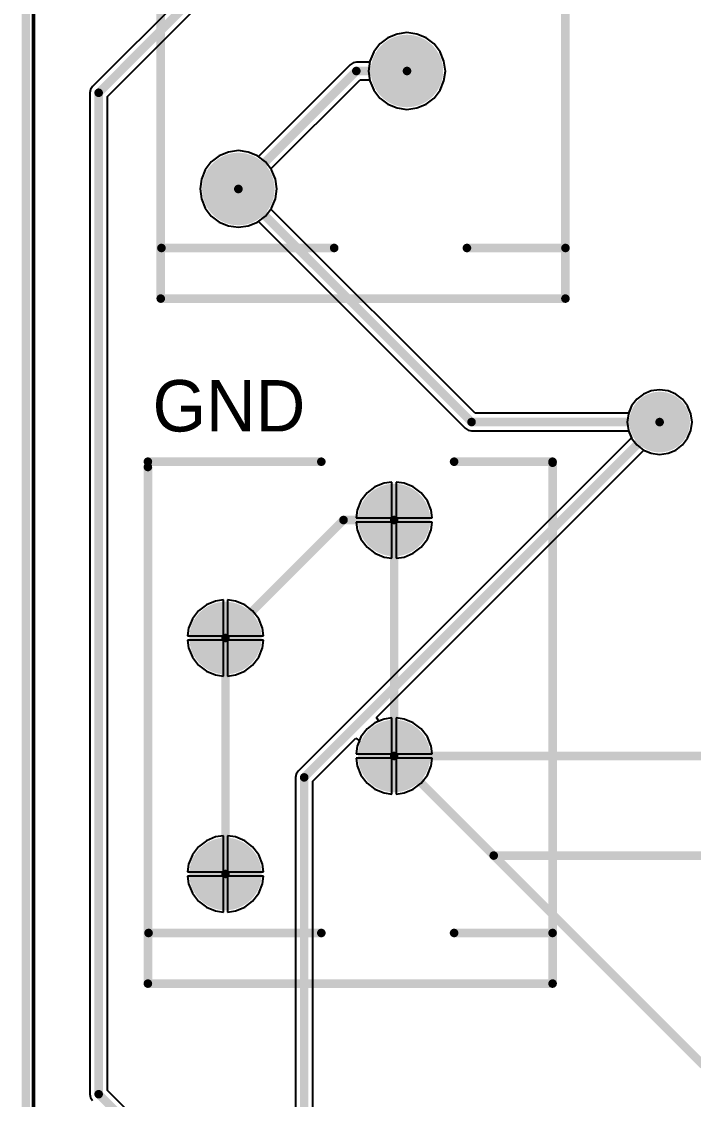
# Model space of a CAD drawing. Header units: millimetres. Extents: x 2.5 to 14.5, y 1.2 to 4.8.
# Drawn here: x 2.46 to 3.244, y 2.159 to 3.418 of the extents above; entities that cross this region are included whole.
import ezdxf

# ---------------------------------------------------------------- set-up
doc = ezdxf.new("R2010")
doc.units = ezdxf.units.MM
doc.header["$MEASUREMENT"] = 0
for name, color, linetype in [('BottomLayer', 5, 'Continuous'), ('BottomSolder', 6, 'Continuous'), ('ConnectLayer', 7, 'Continuous'), ('MultiLayer', 9, 'Continuous'), ('PadHoleLayer', 156, 'Continuous'), ('TopLayer', 1, 'Continuous'), ('TopOverlay', 2, 'Continuous'), ('TopSolder', 216, 'Continuous')]:
    doc.layers.add(name, color=color, linetype=linetype)

# ---------------------------------------------------------------- blocks, each defined once
blk = doc.blocks.new('4P__C__C_________12')
at = {"layer": 'BottomLayer', "const_width": 0.0394}
for points in [[(-0.0197, 0, 1), (0.0197, 0, 1)], [(-0.2165, -0.1378, 1), (-0.1772, -0.1378, 1)], [(-0.0197, -0.2756, 1), (0.0197, -0.2756, 1)], [(-0.2165, -0.4134, 1), (-0.1772, -0.4134, 1)]]:
    blk.add_lwpolyline(points, format="xyb", close=True, dxfattribs=at)
at = {"layer": 'BottomSolder', "const_width": 0.0423}
for points in [[(-0.0212, 0, 1), (0.0212, 0, 1)], [(-0.218, -0.1378, 1), (-0.1757, -0.1378, 1)], [(-0.0212, -0.2756, 1), (0.0212, -0.2756, 1)], [(-0.218, -0.4134, 1), (-0.1757, -0.4134, 1)]]:
    blk.add_lwpolyline(points, format="xyb", close=True, dxfattribs=at)
at = {"layer": 'MultiLayer', "const_width": 0.0394}
for points in [[(-0.0197, 0, 1), (0.0197, 0, 1)], [(-0.2165, -0.1378, 1), (-0.1772, -0.1378, 1)], [(-0.0197, -0.2756, 1), (0.0197, -0.2756, 1)], [(-0.2165, -0.4134, 1), (-0.1772, -0.4134, 1)]]:
    blk.add_lwpolyline(points, format="xyb", close=True, dxfattribs=at)
at = {"layer": 'PadHoleLayer', "const_width": 0.0197}
for points in [[(-0.0098, 0, 1), (0.0098, 0, 1)], [(-0.2067, -0.1378, 1), (-0.187, -0.1378, 1)], [(-0.0098, -0.2756, 1), (0.0098, -0.2756, 1)], [(-0.2067, -0.4134, 1), (-0.187, -0.4134, 1)]]:
    blk.add_lwpolyline(points, format="xyb", close=True, dxfattribs=at)
at = {"layer": 'TopLayer', "const_width": 0.0394}
for points in [[(-0.0197, 0, 1), (0.0197, 0, 1)], [(-0.2165, -0.1378, 1), (-0.1772, -0.1378, 1)], [(-0.0197, -0.2756, 1), (0.0197, -0.2756, 1)], [(-0.2165, -0.4134, 1), (-0.1772, -0.4134, 1)]]:
    blk.add_lwpolyline(points, format="xyb", close=True, dxfattribs=at)
at = {"layer": 'TopOverlay', "const_width": 0.01}
for points in [[(-0.3819, 0.128), (-0.3819, 0.0689)], [(-0.3819, 0.128), (-0.3819, -0.4803)], [(0.0906, 0.128), (-0.3819, 0.128)], [(0.0906, 0.128), (0.0906, -0.4753)], [(-0.2669, 0.0689), (-0.3819, 0.0689)], [(0.0898, 0.0689), (-0.1119, 0.0689)], [(-0.2669, -0.4815), (-0.3819, -0.4815)], [(0.0906, -0.4815), (-0.1119, -0.4815)]]:
    blk.add_lwpolyline(points, dxfattribs=at)
at = {"layer": 'TopOverlay', "const_width": 0.005}
for points in [[(-0.3844, 0.128, 1), (-0.3794, 0.128, 1)], [(-0.3844, 0.128, 1), (-0.3794, 0.128, 1)], [(-0.3844, 0.128, 1), (-0.3794, 0.128, 1)], [(0.0881, 0.128, 1), (0.0931, 0.128, 1)], [(0.0881, 0.128, 1), (0.0931, 0.128, 1)], [(-0.3844, 0.0689, 1), (-0.3794, 0.0689, 1)], [(-0.3844, 0.0689, 1), (-0.3794, 0.0689, 1)], [(-0.2694, 0.0689, 1), (-0.2644, 0.0689, 1)], [(-0.1144, 0.0689, 1), (-0.1094, 0.0689, 1)], [(0.0873, 0.0689, 1), (0.0923, 0.0689, 1)], [(-0.3844, -0.4803, 1), (-0.3794, -0.4803, 1)], [(-0.3844, -0.4815, 1), (-0.3794, -0.4815, 1)], [(-0.2694, -0.4815, 1), (-0.2644, -0.4815, 1)], [(-0.1144, -0.4815, 1), (-0.1094, -0.4815, 1)], [(0.0881, -0.4753, 1), (0.0931, -0.4753, 1)], [(0.0881, -0.4815, 1), (0.0931, -0.4815, 1)]]:
    blk.add_lwpolyline(points, format="xyb", close=True, dxfattribs=at)
at = {"layer": 'TopSolder', "const_width": 0.0423}
for points in [[(-0.0212, 0, 1), (0.0212, 0, 1)], [(-0.218, -0.1378, 1), (-0.1757, -0.1378, 1)], [(-0.0212, -0.2756, 1), (0.0212, -0.2756, 1)], [(-0.218, -0.4134, 1), (-0.1757, -0.4134, 1)]]:
    blk.add_lwpolyline(points, format="xyb", close=True, dxfattribs=at)
blk = doc.blocks.new('4P__C__C_________14')
at = {"layer": 'BottomLayer', "const_width": 0.0394}
for points in [[(-0.0197, 0, 1), (0.0197, 0, 1)], [(-0.2165, -0.1378, 1), (-0.1772, -0.1378, 1)], [(-0.0197, -0.2756, 1), (0.0197, -0.2756, 1)], [(-0.2165, -0.4134, 1), (-0.1772, -0.4134, 1)]]:
    blk.add_lwpolyline(points, format="xyb", close=True, dxfattribs=at)
at = {"layer": 'BottomSolder', "const_width": 0.0423}
for points in [[(-0.0212, 0, 1), (0.0212, 0, 1)], [(-0.218, -0.1378, 1), (-0.1757, -0.1378, 1)], [(-0.0212, -0.2756, 1), (0.0212, -0.2756, 1)], [(-0.218, -0.4134, 1), (-0.1757, -0.4134, 1)]]:
    blk.add_lwpolyline(points, format="xyb", close=True, dxfattribs=at)
at = {"layer": 'MultiLayer', "const_width": 0.0394}
for points in [[(-0.0197, 0, 1), (0.0197, 0, 1)], [(-0.2165, -0.1378, 1), (-0.1772, -0.1378, 1)], [(-0.0197, -0.2756, 1), (0.0197, -0.2756, 1)], [(-0.2165, -0.4134, 1), (-0.1772, -0.4134, 1)]]:
    blk.add_lwpolyline(points, format="xyb", close=True, dxfattribs=at)
at = {"layer": 'PadHoleLayer', "const_width": 0.0197}
for points in [[(-0.0098, 0, 1), (0.0098, 0, 1)], [(-0.2067, -0.1378, 1), (-0.187, -0.1378, 1)], [(-0.0098, -0.2756, 1), (0.0098, -0.2756, 1)], [(-0.2067, -0.4134, 1), (-0.187, -0.4134, 1)]]:
    blk.add_lwpolyline(points, format="xyb", close=True, dxfattribs=at)
at = {"layer": 'TopLayer', "const_width": 0.0394}
for points in [[(-0.0197, 0, 1), (0.0197, 0, 1)], [(-0.2165, -0.1378, 1), (-0.1772, -0.1378, 1)], [(-0.0197, -0.2756, 1), (0.0197, -0.2756, 1)], [(-0.2165, -0.4134, 1), (-0.1772, -0.4134, 1)]]:
    blk.add_lwpolyline(points, format="xyb", close=True, dxfattribs=at)
at = {"layer": 'TopOverlay', "const_width": 0.01}
for points in [[(-0.3819, 0.128), (-0.3819, 0.0689)], [(-0.3819, 0.128), (-0.3819, -0.4803)], [(0.0906, 0.128), (-0.3819, 0.128)], [(0.0906, 0.128), (0.0906, -0.4753)], [(-0.2669, 0.0689), (-0.3819, 0.0689)], [(0.0898, 0.0689), (-0.1119, 0.0689)], [(-0.2669, -0.4815), (-0.3819, -0.4815)], [(0.0906, -0.4815), (-0.1119, -0.4815)]]:
    blk.add_lwpolyline(points, dxfattribs=at)
at = {"layer": 'TopOverlay', "const_width": 0.005}
for points in [[(-0.3844, 0.128, 1), (-0.3794, 0.128, 1)], [(-0.3844, 0.128, 1), (-0.3794, 0.128, 1)], [(-0.3844, 0.128, 1), (-0.3794, 0.128, 1)], [(0.0881, 0.128, 1), (0.0931, 0.128, 1)], [(0.0881, 0.128, 1), (0.0931, 0.128, 1)], [(-0.3844, 0.0689, 1), (-0.3794, 0.0689, 1)], [(-0.3844, 0.0689, 1), (-0.3794, 0.0689, 1)], [(-0.2694, 0.0689, 1), (-0.2644, 0.0689, 1)], [(-0.1144, 0.0689, 1), (-0.1094, 0.0689, 1)], [(0.0873, 0.0689, 1), (0.0923, 0.0689, 1)], [(-0.3844, -0.4803, 1), (-0.3794, -0.4803, 1)], [(-0.3844, -0.4815, 1), (-0.3794, -0.4815, 1)], [(-0.2694, -0.4815, 1), (-0.2644, -0.4815, 1)], [(-0.1144, -0.4815, 1), (-0.1094, -0.4815, 1)], [(0.0881, -0.4753, 1), (0.0931, -0.4753, 1)], [(0.0881, -0.4815, 1), (0.0931, -0.4815, 1)]]:
    blk.add_lwpolyline(points, format="xyb", close=True, dxfattribs=at)
at = {"layer": 'TopSolder', "const_width": 0.0423}
for points in [[(-0.0212, 0, 1), (0.0212, 0, 1)], [(-0.218, -0.1378, 1), (-0.1757, -0.1378, 1)], [(-0.0212, -0.2756, 1), (0.0212, -0.2756, 1)], [(-0.218, -0.4134, 1), (-0.1757, -0.4134, 1)]]:
    blk.add_lwpolyline(points, format="xyb", close=True, dxfattribs=at)
blk = doc.blocks.new('DIODE_0_7_141')
at = {"layer": 'BottomLayer', "const_width": 0.0325}
for points in [[(-0.3662, 0, 1), (-0.3338, 0, 1)], [(0.3338, 0, 1), (0.3662, 0, 1)]]:
    blk.add_lwpolyline(points, format="xyb", close=True, dxfattribs=at)
at = {"layer": 'BottomSolder', "const_width": 0.0354}
for points in [[(-0.3677, 0, 1), (-0.3323, 0, 1)], [(0.3323, 0, 1), (0.3677, 0, 1)]]:
    blk.add_lwpolyline(points, format="xyb", close=True, dxfattribs=at)
at = {"layer": 'MultiLayer', "const_width": 0.0325}
for points in [[(-0.3662, 0, 1), (-0.3338, 0, 1)], [(0.3338, 0, 1), (0.3662, 0, 1)]]:
    blk.add_lwpolyline(points, format="xyb", close=True, dxfattribs=at)
at = {"layer": 'PadHoleLayer', "const_width": 0.0197}
for points in [[(-0.3598, 0, 1), (-0.3402, 0, 1)], [(0.3402, 0, 1), (0.3598, 0, 1)]]:
    blk.add_lwpolyline(points, format="xyb", close=True, dxfattribs=at)
at = {"layer": 'TopLayer', "const_width": 0.0325}
for points in [[(-0.3662, 0, 1), (-0.3338, 0, 1)], [(0.3338, 0, 1), (0.3662, 0, 1)]]:
    blk.add_lwpolyline(points, format="xyb", close=True, dxfattribs=at)
at = {"layer": 'TopOverlay', "const_width": 0.00787}
for points in [[(-0.25, -0.1), (-0.25, 0.1)], [(-0.25, 0.1), (0.25, 0.1)], [(0.15, -0.1), (0.15, 0.1)], [(0.25, -0.1), (0.25, 0.1)], [(-0.29, 0), (-0.25, 0)], [(0.25, 0), (0.29, 0)], [(-0.25, -0.1), (0.25, -0.1)]]:
    blk.add_lwpolyline(points, dxfattribs=at)
at = {"layer": 'TopOverlay', "const_width": 0.00394}
for points in [[(-0.252, 0.1, 1), (-0.248, 0.1, 1)], [(-0.252, 0.1, 1), (-0.248, 0.1, 1)], [(0.148, 0.1, 1), (0.152, 0.1, 1)], [(0.248, 0.1, 1), (0.252, 0.1, 1)], [(0.248, 0.1, 1), (0.252, 0.1, 1)], [(-0.292, 0, 1), (-0.288, 0, 1)], [(-0.252, 0, 1), (-0.248, 0, 1)], [(0.248, 0, 1), (0.252, 0, 1)], [(0.288, 0, 1), (0.292, 0, 1)], [(-0.252, -0.1, 1), (-0.248, -0.1, 1)], [(-0.252, -0.1, 1), (-0.248, -0.1, 1)], [(0.148, -0.1, 1), (0.152, -0.1, 1)], [(0.248, -0.1, 1), (0.252, -0.1, 1)], [(0.248, -0.1, 1), (0.252, -0.1, 1)]]:
    blk.add_lwpolyline(points, format="xyb", close=True, dxfattribs=at)
at = {"layer": 'TopSolder', "const_width": 0.0354}
for points in [[(-0.3677, 0, 1), (-0.3323, 0, 1)], [(0.3323, 0, 1), (0.3677, 0, 1)]]:
    blk.add_lwpolyline(points, format="xyb", close=True, dxfattribs=at)

msp = doc.modelspace()

# ---------------------------------------------------------------- linework, layer by layer
at = {"layer": 'BottomLayer', "const_width": 0.01}
for points in [[(2.79, 2.535), (3.205, 2.95)], [(2.6981, 2.6978), (2.8359, 2.8356)], [(2.8359, 2.8356), (2.895, 2.8356)], [(2.895, 2.56), (3.3632, 2.56)], [(2.79, 1.802), (2.79, 2.535)]]:
    msp.add_lwpolyline(points, dxfattribs=at)
at = {"layer": 'BottomLayer', "const_width": 0.005}
for points in [[(3.2025, 2.95, 1), (3.2075, 2.95, 1)], [(2.8334, 2.8356, 1), (2.8384, 2.8356, 1)], [(2.8334, 2.8356, 1), (2.8384, 2.8356, 1)], [(2.8925, 2.8356, 1), (2.8975, 2.8356, 1)], [(2.6957, 2.6978, 1), (2.7006, 2.6978, 1)], [(2.8925, 2.56, 1), (2.8975, 2.56, 1)], [(2.7875, 2.535, 1), (2.7925, 2.535, 1)], [(2.7875, 2.535, 1), (2.7925, 2.535, 1)]]:
    msp.add_lwpolyline(points, format="xyb", close=True, dxfattribs=at)
at = {"layer": 'ConnectLayer'}
for p, q in [((2.473, 1.3566), (2.473, 4.687)), ((2.4752, 1.3587), (2.4752, 4.6848)), ((2.6752, 3.4743), (2.5428, 3.3419)), ((2.5602, 3.3304), (2.6897, 3.4599)), ((2.8984, 3.4032), (2.8876, 3.3988)), ((2.8984, 3.4032), (2.8876, 3.3988)), ((2.91, 3.4048), (2.8984, 3.4032)), ((2.91, 3.4048), (2.8984, 3.4032)), ((2.9216, 3.4032), (2.91, 3.4048)), ((2.9216, 3.4032), (2.91, 3.4048)), ((2.9324, 3.3988), (2.9216, 3.4032)), ((2.9324, 3.3988), (2.9216, 3.4032)), ((2.8784, 3.3916), (2.8712, 3.3824)), ((2.8784, 3.3916), (2.8712, 3.3824)), ((2.8876, 3.3988), (2.8784, 3.3916)), ((2.8876, 3.3988), (2.8784, 3.3916)), ((2.9416, 3.3916), (2.9324, 3.3988)), ((2.9416, 3.3916), (2.9324, 3.3988)), ((2.9488, 3.3824), (2.9416, 3.3916)), ((2.9488, 3.3824), (2.9416, 3.3916)), ((2.8712, 3.3824), (2.8668, 3.3716)), ((2.8712, 3.3824), (2.8668, 3.3716)), ((2.9532, 3.3716), (2.9488, 3.3824)), ((2.9532, 3.3716), (2.9488, 3.3824)), ((2.8437, 3.3672), (2.7366, 3.2601)), ((2.847, 3.3694), (2.8437, 3.3672)), ((2.8509, 3.3702), (2.847, 3.3694)), ((2.8666, 3.3702), (2.8509, 3.3702)), ((2.8668, 3.3716), (2.8652, 3.36)), ((2.8668, 3.3716), (2.8666, 3.3702)), ((2.9548, 3.36), (2.9532, 3.3716)), ((2.9548, 3.36), (2.9532, 3.3716)), ((2.7511, 3.2457), (2.8552, 3.3498)), ((2.8552, 3.3498), (2.8666, 3.3498)), ((2.8652, 3.36), (2.8668, 3.3484)), ((2.8666, 3.3498), (2.8668, 3.3484)), ((2.9532, 3.3484), (2.9548, 3.36)), ((2.9532, 3.3484), (2.9548, 3.36)), ((2.5406, 3.3385), (2.5398, 3.3346)), ((2.5428, 3.3419), (2.5406, 3.3385)), ((2.8668, 3.3484), (2.8712, 3.3376)), ((2.8668, 3.3484), (2.8712, 3.3376)), ((2.8712, 3.3376), (2.8784, 3.3284)), ((2.8712, 3.3376), (2.8784, 3.3284)), ((2.9416, 3.3284), (2.9488, 3.3376)), ((2.9416, 3.3284), (2.9488, 3.3376)), ((2.9488, 3.3376), (2.9532, 3.3484)), ((2.9488, 3.3376), (2.9532, 3.3484)), ((2.5398, 3.3346), (2.5398, 2.165)), ((2.5602, 2.1692), (2.5602, 3.3304)), ((2.8784, 3.3284), (2.8876, 3.3212)), ((2.8784, 3.3284), (2.8876, 3.3212)), ((2.9324, 3.3212), (2.9416, 3.3284)), ((2.9324, 3.3212), (2.9416, 3.3284)), ((2.8876, 3.3212), (2.8984, 3.3168)), ((2.8876, 3.3212), (2.8984, 3.3168)), ((2.8984, 3.3168), (2.91, 3.3152)), ((2.8984, 3.3168), (2.91, 3.3152)), ((2.91, 3.3152), (2.9216, 3.3168)), ((2.91, 3.3152), (2.9216, 3.3168)), ((2.9216, 3.3168), (2.9324, 3.3212)), ((2.9216, 3.3168), (2.9324, 3.3212)), ((2.6908, 3.261), (2.6815, 3.2538)), ((2.6908, 3.261), (2.6815, 3.2538)), ((2.7016, 3.2654), (2.6908, 3.261)), ((2.7016, 3.2654), (2.6908, 3.261)), ((2.7131, 3.267), (2.7016, 3.2654)), ((2.7131, 3.267), (2.7016, 3.2654)), ((2.7247, 3.2654), (2.7131, 3.267)), ((2.7247, 3.2654), (2.7131, 3.267)), ((2.7355, 3.261), (2.7247, 3.2654)), ((2.7355, 3.261), (2.7247, 3.2654)), ((2.7448, 3.2538), (2.7355, 3.261)), ((2.7366, 3.2601), (2.7355, 3.261)), ((2.6815, 3.2538), (2.6744, 3.2446)), ((2.6815, 3.2538), (2.6744, 3.2446)), ((2.7519, 3.2446), (2.7448, 3.2538)), ((2.6744, 3.2446), (2.6699, 3.2338)), ((2.6744, 3.2446), (2.6699, 3.2338)), ((2.7519, 3.2446), (2.7511, 3.2457)), ((2.7564, 3.2338), (2.7519, 3.2446)), ((2.7564, 3.2338), (2.7519, 3.2446)), ((2.6699, 3.2338), (2.6684, 3.2222)), ((2.6699, 3.2338), (2.6684, 3.2222)), ((2.7579, 3.2222), (2.7564, 3.2338)), ((2.7579, 3.2222), (2.7564, 3.2338)), ((2.6684, 3.2222), (2.6699, 3.2106)), ((2.6684, 3.2222), (2.6699, 3.2106)), ((2.6699, 3.2106), (2.6744, 3.1998)), ((2.6699, 3.2106), (2.6744, 3.1998)), ((2.7519, 3.1998), (2.7564, 3.2106)), ((2.7519, 3.1998), (2.7564, 3.2106)), ((2.7564, 3.2106), (2.7579, 3.2222)), ((2.7564, 3.2106), (2.7579, 3.2222)), ((2.6744, 3.1998), (2.6815, 3.1906)), ((2.6744, 3.1998), (2.6815, 3.1906)), ((2.7448, 3.1906), (2.7519, 3.1998)), ((2.7511, 3.1987), (2.7519, 3.1998)), ((2.9896, 2.9602), (2.7511, 3.1987)), ((2.6815, 3.1906), (2.6908, 3.1834)), ((2.6815, 3.1906), (2.6908, 3.1834)), ((2.7355, 3.1834), (2.7448, 3.1906)), ((2.6908, 3.1834), (2.7016, 3.179)), ((2.6908, 3.1834), (2.7016, 3.179)), ((2.7016, 3.179), (2.7131, 3.1775)), ((2.7016, 3.179), (2.7131, 3.1775)), ((2.7131, 3.1775), (2.7247, 3.179)), ((2.7131, 3.1775), (2.7247, 3.179)), ((2.7247, 3.179), (2.7355, 3.1834)), ((2.7247, 3.179), (2.7355, 3.1834)), ((2.7355, 3.1834), (2.7366, 3.1843)), ((2.7366, 3.1843), (2.9781, 2.9428)), ((3.1952, 2.9865), (3.1861, 2.9827)), ((3.1952, 2.9865), (3.1861, 2.9827)), ((3.205, 2.9878), (3.1952, 2.9865)), ((3.205, 2.9878), (3.1952, 2.9865)), ((3.2148, 2.9865), (3.205, 2.9878)), ((3.2148, 2.9865), (3.205, 2.9878)), ((3.2239, 2.9827), (3.2148, 2.9865)), ((3.2239, 2.9827), (3.2148, 2.9865)), ((3.1783, 2.9767), (3.1723, 2.9689)), ((3.1783, 2.9767), (3.1723, 2.9689)), ((3.1861, 2.9827), (3.1783, 2.9767)), ((3.1861, 2.9827), (3.1783, 2.9767)), ((3.2317, 2.9767), (3.2239, 2.9827)), ((3.2317, 2.9767), (3.2239, 2.9827)), ((3.2377, 2.9689), (3.2317, 2.9767)), ((3.2377, 2.9689), (3.2317, 2.9767)), ((3.1687, 2.9602), (2.9896, 2.9602)), ((3.1685, 2.9598), (3.1672, 2.95)), ((3.1723, 2.9689), (3.1685, 2.9598)), ((3.1723, 2.9689), (3.1687, 2.9602)), ((3.2415, 2.9598), (3.2377, 2.9689)), ((3.2415, 2.9598), (3.2377, 2.9689)), ((3.2428, 2.95), (3.2415, 2.9598)), ((3.2428, 2.95), (3.2415, 2.9598)), ((3.1672, 2.95), (3.1685, 2.9402)), ((3.2415, 2.9402), (3.2428, 2.95)), ((3.2415, 2.9402), (3.2428, 2.95)), ((2.9781, 2.9428), (2.9815, 2.9406)), ((2.9815, 2.9406), (2.9854, 2.9398)), ((2.9854, 2.9398), (3.1687, 2.9398)), ((3.1685, 2.9402), (3.1721, 2.9315)), ((3.1687, 2.9398), (3.1723, 2.9311)), ((3.2377, 2.9311), (3.2415, 2.9402)), ((3.2377, 2.9311), (3.2415, 2.9402)), ((3.1721, 2.9315), (2.7828, 2.5422)), ((3.1723, 2.9311), (3.1783, 2.9233)), ((3.1783, 2.9233), (3.1861, 2.9173)), ((3.2239, 2.9173), (3.2317, 2.9233)), ((3.2239, 2.9173), (3.2317, 2.9233)), ((3.2317, 2.9233), (3.2377, 2.9311)), ((3.2317, 2.9233), (3.2377, 2.9311)), ((2.8743, 2.6049), (3.1865, 2.9171)), ((3.1861, 2.9173), (3.1952, 2.9135)), ((3.1865, 2.9171), (3.1952, 2.9135)), ((3.1952, 2.9135), (3.205, 2.9122)), ((3.1952, 2.9135), (3.205, 2.9122)), ((3.205, 2.9122), (3.2148, 2.9135)), ((3.205, 2.9122), (3.2148, 2.9135)), ((3.2148, 2.9135), (3.2239, 2.9173)), ((3.2148, 2.9135), (3.2239, 2.9173)), ((2.8726, 2.8743), (2.8634, 2.8672)), ((2.8726, 2.8743), (2.8634, 2.8672)), ((2.8834, 2.8788), (2.8726, 2.8743)), ((2.8834, 2.8788), (2.8726, 2.8743)), ((2.8925, 2.88), (2.8834, 2.8788)), ((2.8925, 2.88), (2.8834, 2.8788)), ((2.8925, 2.8381), (2.8925, 2.88)), ((2.8925, 2.8381), (2.8925, 2.88)), ((2.9066, 2.8788), (2.8975, 2.88)), ((2.8975, 2.88), (2.8975, 2.8381)), ((2.9066, 2.8788), (2.8975, 2.88)), ((2.8975, 2.88), (2.8975, 2.8381)), ((2.9174, 2.8743), (2.9066, 2.8788)), ((2.9174, 2.8743), (2.9066, 2.8788)), ((2.9266, 2.8672), (2.9174, 2.8743)), ((2.9266, 2.8672), (2.9174, 2.8743)), ((2.8562, 2.858), (2.8518, 2.8472)), ((2.8562, 2.858), (2.8518, 2.8472)), ((2.8634, 2.8672), (2.8562, 2.858)), ((2.8634, 2.8672), (2.8562, 2.858)), ((2.9338, 2.858), (2.9266, 2.8672)), ((2.9338, 2.858), (2.9266, 2.8672)), ((2.9382, 2.8472), (2.9338, 2.858)), ((2.9382, 2.8472), (2.9338, 2.858)), ((2.8518, 2.8472), (2.8506, 2.8381)), ((2.8518, 2.8472), (2.8506, 2.8381)), ((2.9394, 2.8381), (2.9382, 2.8472)), ((2.9394, 2.8381), (2.9382, 2.8472)), ((2.8506, 2.8381), (2.8925, 2.8381)), ((2.8506, 2.8381), (2.8925, 2.8381)), ((2.8925, 2.8331), (2.8506, 2.8331)), ((2.8506, 2.8331), (2.8518, 2.824)), ((2.8925, 2.8331), (2.8506, 2.8331)), ((2.8506, 2.8331), (2.8518, 2.824)), ((2.8925, 2.7912), (2.8925, 2.8331)), ((2.8925, 2.7912), (2.8925, 2.8331)), ((2.8975, 2.8381), (2.9394, 2.8381)), ((2.8975, 2.8381), (2.9394, 2.8381)), ((2.9394, 2.8331), (2.8975, 2.8331)), ((2.8975, 2.8331), (2.8975, 2.7912)), ((2.9394, 2.8331), (2.8975, 2.8331)), ((2.8975, 2.8331), (2.8975, 2.7912)), ((2.9382, 2.824), (2.9394, 2.8331)), ((2.9382, 2.824), (2.9394, 2.8331)), ((2.8518, 2.824), (2.8562, 2.8132)), ((2.8518, 2.824), (2.8562, 2.8132)), ((2.9338, 2.8132), (2.9382, 2.824)), ((2.9338, 2.8132), (2.9382, 2.824)), ((2.8562, 2.8132), (2.8634, 2.8039)), ((2.8562, 2.8132), (2.8634, 2.8039)), ((2.9266, 2.8039), (2.9338, 2.8132)), ((2.9266, 2.8039), (2.9338, 2.8132)), ((2.8634, 2.8039), (2.8726, 2.7968)), ((2.8634, 2.8039), (2.8726, 2.7968)), ((2.8726, 2.7968), (2.8834, 2.7924)), ((2.8726, 2.7968), (2.8834, 2.7924)), ((2.9066, 2.7924), (2.9174, 2.7968)), ((2.9066, 2.7924), (2.9174, 2.7968)), ((2.9174, 2.7968), (2.9266, 2.8039)), ((2.9174, 2.7968), (2.9266, 2.8039)), ((2.8834, 2.7924), (2.8925, 2.7912)), ((2.8834, 2.7924), (2.8925, 2.7912)), ((2.8975, 2.7912), (2.9066, 2.7924)), ((2.8975, 2.7912), (2.9066, 2.7924)), ((2.6758, 2.7366), (2.6665, 2.7294)), ((2.6758, 2.7366), (2.6665, 2.7294)), ((2.6866, 2.741), (2.6758, 2.7366)), ((2.6866, 2.741), (2.6758, 2.7366)), ((2.6957, 2.7422), (2.6866, 2.741)), ((2.6957, 2.7422), (2.6866, 2.741)), ((2.6957, 2.7003), (2.6957, 2.7422)), ((2.6957, 2.7003), (2.6957, 2.7422)), ((2.7097, 2.741), (2.7006, 2.7422)), ((2.7006, 2.7422), (2.7006, 2.7003)), ((2.7097, 2.741), (2.7006, 2.7422)), ((2.7006, 2.7422), (2.7006, 2.7003)), ((2.7205, 2.7366), (2.7097, 2.741)), ((2.7205, 2.7366), (2.7097, 2.741)), ((2.7298, 2.7294), (2.7205, 2.7366)), ((2.7298, 2.7294), (2.7205, 2.7366)), ((2.6594, 2.7202), (2.6549, 2.7094)), ((2.6594, 2.7202), (2.6549, 2.7094)), ((2.6665, 2.7294), (2.6594, 2.7202)), ((2.6665, 2.7294), (2.6594, 2.7202)), ((2.7369, 2.7202), (2.7298, 2.7294)), ((2.7369, 2.7202), (2.7298, 2.7294)), ((2.7414, 2.7094), (2.7369, 2.7202)), ((2.7414, 2.7094), (2.7369, 2.7202)), ((2.6549, 2.7094), (2.6537, 2.7003)), ((2.6549, 2.7094), (2.6537, 2.7003)), ((2.7426, 2.7003), (2.7414, 2.7094)), ((2.7426, 2.7003), (2.7414, 2.7094)), ((2.6537, 2.7003), (2.6957, 2.7003)), ((2.6537, 2.7003), (2.6957, 2.7003)), ((2.6957, 2.6953), (2.6537, 2.6953)), ((2.6537, 2.6953), (2.6549, 2.6862)), ((2.6957, 2.6953), (2.6537, 2.6953)), ((2.6537, 2.6953), (2.6549, 2.6862)), ((2.6957, 2.6534), (2.6957, 2.6953)), ((2.6957, 2.6534), (2.6957, 2.6953)), ((2.7006, 2.7003), (2.7426, 2.7003)), ((2.7006, 2.7003), (2.7426, 2.7003)), ((2.7426, 2.6953), (2.7006, 2.6953)), ((2.7006, 2.6953), (2.7006, 2.6534)), ((2.7426, 2.6953), (2.7006, 2.6953)), ((2.7006, 2.6953), (2.7006, 2.6534)), ((2.7414, 2.6862), (2.7426, 2.6953)), ((2.7414, 2.6862), (2.7426, 2.6953)), ((2.6549, 2.6862), (2.6594, 2.6754)), ((2.6549, 2.6862), (2.6594, 2.6754)), ((2.7369, 2.6754), (2.7414, 2.6862)), ((2.7369, 2.6754), (2.7414, 2.6862)), ((2.6594, 2.6754), (2.6665, 2.6662)), ((2.6594, 2.6754), (2.6665, 2.6662)), ((2.7298, 2.6662), (2.7369, 2.6754)), ((2.7298, 2.6662), (2.7369, 2.6754)), ((2.6665, 2.6662), (2.6758, 2.659)), ((2.6665, 2.6662), (2.6758, 2.659)), ((2.6758, 2.659), (2.6866, 2.6546)), ((2.6758, 2.659), (2.6866, 2.6546)), ((2.7097, 2.6546), (2.7205, 2.659)), ((2.7097, 2.6546), (2.7205, 2.659)), ((2.7205, 2.659), (2.7298, 2.6662)), ((2.7205, 2.659), (2.7298, 2.6662)), ((2.6866, 2.6546), (2.6957, 2.6534)), ((2.6866, 2.6546), (2.6957, 2.6534)), ((2.7006, 2.6534), (2.7097, 2.6546)), ((2.7006, 2.6534), (2.7097, 2.6546)), ((2.8726, 2.5988), (2.8634, 2.5916)), ((2.8834, 2.6032), (2.8726, 2.5988)), ((2.8771, 2.6006), (2.8743, 2.6049)), ((2.8834, 2.6032), (2.8771, 2.6006)), ((2.8925, 2.6044), (2.8834, 2.6032)), ((2.8925, 2.6044), (2.8834, 2.6032)), ((2.8925, 2.5625), (2.8925, 2.6044)), ((2.8925, 2.5625), (2.8925, 2.6044)), ((2.9066, 2.6032), (2.8975, 2.6044)), ((2.8975, 2.6044), (2.8975, 2.5625)), ((2.9066, 2.6032), (2.8975, 2.6044)), ((2.8975, 2.6044), (2.8975, 2.5625)), ((2.9174, 2.5988), (2.9066, 2.6032)), ((2.9174, 2.5988), (2.9066, 2.6032)), ((2.9266, 2.5916), (2.9174, 2.5988)), ((2.9266, 2.5916), (2.9174, 2.5988)), ((2.8002, 2.5308), (2.8501, 2.5807)), ((2.8501, 2.5807), (2.8544, 2.5779)), ((2.8562, 2.5824), (2.8518, 2.5716)), ((2.8634, 2.5916), (2.8562, 2.5824)), ((2.9338, 2.5824), (2.9266, 2.5916)), ((2.9338, 2.5824), (2.9266, 2.5916)), ((2.9382, 2.5716), (2.9338, 2.5824)), ((2.9382, 2.5716), (2.9338, 2.5824)), ((2.8518, 2.5716), (2.8506, 2.5625)), ((2.8518, 2.5716), (2.8506, 2.5625)), ((2.8544, 2.5779), (2.8518, 2.5716)), ((2.9394, 2.5625), (2.9382, 2.5716)), ((2.9394, 2.5625), (2.9382, 2.5716)), ((2.8506, 2.5625), (2.8925, 2.5625)), ((2.8506, 2.5625), (2.8925, 2.5625)), ((2.8925, 2.5575), (2.8506, 2.5575)), ((2.8506, 2.5575), (2.8518, 2.5484)), ((2.8925, 2.5575), (2.8506, 2.5575)), ((2.8506, 2.5575), (2.8518, 2.5484)), ((2.8925, 2.5156), (2.8925, 2.5575)), ((2.8925, 2.5156), (2.8925, 2.5575)), ((2.8975, 2.5625), (2.9394, 2.5625)), ((2.8975, 2.5625), (2.9394, 2.5625)), ((2.9394, 2.5575), (2.8975, 2.5575)), ((2.8975, 2.5575), (2.8975, 2.5156)), ((2.9394, 2.5575), (2.8975, 2.5575)), ((2.8975, 2.5575), (2.8975, 2.5156)), ((2.9382, 2.5484), (2.9394, 2.5575)), ((2.9382, 2.5484), (2.9394, 2.5575)), ((2.8518, 2.5484), (2.8562, 2.5376)), ((2.8518, 2.5484), (2.8562, 2.5376)), ((2.9338, 2.5376), (2.9382, 2.5484)), ((2.9338, 2.5376), (2.9382, 2.5484)), ((2.7806, 2.5389), (2.7798, 2.535)), ((2.7798, 2.535), (2.7798, 1.802)), ((2.7828, 2.5422), (2.7806, 2.5389)), ((2.8002, 1.9993), (2.8002, 2.5308)), ((2.8562, 2.5376), (2.8634, 2.5284)), ((2.8562, 2.5376), (2.8634, 2.5284)), ((2.9266, 2.5284), (2.9338, 2.5376)), ((2.9266, 2.5284), (2.9338, 2.5376)), ((2.8634, 2.5284), (2.8726, 2.5212)), ((2.8634, 2.5284), (2.8726, 2.5212)), ((2.8726, 2.5212), (2.8834, 2.5168)), ((2.8726, 2.5212), (2.8834, 2.5168)), ((2.9066, 2.5168), (2.9174, 2.5212)), ((2.9066, 2.5168), (2.9174, 2.5212)), ((2.9174, 2.5212), (2.9266, 2.5284)), ((2.9174, 2.5212), (2.9266, 2.5284)), ((2.8834, 2.5168), (2.8925, 2.5156)), ((2.8834, 2.5168), (2.8925, 2.5156)), ((2.8975, 2.5156), (2.9066, 2.5168)), ((2.8975, 2.5156), (2.9066, 2.5168)), ((2.6758, 2.461), (2.6665, 2.4538)), ((2.6758, 2.461), (2.6665, 2.4538)), ((2.6866, 2.4654), (2.6758, 2.461)), ((2.6866, 2.4654), (2.6758, 2.461)), ((2.6957, 2.4666), (2.6866, 2.4654)), ((2.6957, 2.4666), (2.6866, 2.4654)), ((2.6957, 2.4247), (2.6957, 2.4666)), ((2.6957, 2.4247), (2.6957, 2.4666)), ((2.7097, 2.4654), (2.7006, 2.4666)), ((2.7006, 2.4666), (2.7006, 2.4247)), ((2.7097, 2.4654), (2.7006, 2.4666)), ((2.7006, 2.4666), (2.7006, 2.4247)), ((2.7205, 2.461), (2.7097, 2.4654)), ((2.7205, 2.461), (2.7097, 2.4654)), ((2.7298, 2.4538), (2.7205, 2.461)), ((2.7298, 2.4538), (2.7205, 2.461)), ((2.6594, 2.4446), (2.6549, 2.4338)), ((2.6594, 2.4446), (2.6549, 2.4338)), ((2.6665, 2.4538), (2.6594, 2.4446)), ((2.6665, 2.4538), (2.6594, 2.4446)), ((2.7369, 2.4446), (2.7298, 2.4538)), ((2.7369, 2.4446), (2.7298, 2.4538)), ((2.7414, 2.4338), (2.7369, 2.4446)), ((2.7414, 2.4338), (2.7369, 2.4446)), ((2.6549, 2.4338), (2.6537, 2.4247)), ((2.6549, 2.4338), (2.6537, 2.4247)), ((2.7426, 2.4247), (2.7414, 2.4338)), ((2.7426, 2.4247), (2.7414, 2.4338)), ((2.6537, 2.4247), (2.6957, 2.4247)), ((2.6537, 2.4247), (2.6957, 2.4247)), ((2.6957, 2.4197), (2.6537, 2.4197)), ((2.6537, 2.4197), (2.6549, 2.4106)), ((2.6957, 2.4197), (2.6537, 2.4197)), ((2.6537, 2.4197), (2.6549, 2.4106)), ((2.6957, 2.3778), (2.6957, 2.4197)), ((2.6957, 2.3778), (2.6957, 2.4197)), ((2.7006, 2.4247), (2.7426, 2.4247)), ((2.7006, 2.4247), (2.7426, 2.4247)), ((2.7426, 2.4197), (2.7006, 2.4197)), ((2.7006, 2.4197), (2.7006, 2.3778)), ((2.7426, 2.4197), (2.7006, 2.4197)), ((2.7006, 2.4197), (2.7006, 2.3778)), ((2.7414, 2.4106), (2.7426, 2.4197)), ((2.7414, 2.4106), (2.7426, 2.4197)), ((2.6549, 2.4106), (2.6594, 2.3998)), ((2.6549, 2.4106), (2.6594, 2.3998)), ((2.7369, 2.3998), (2.7414, 2.4106)), ((2.7369, 2.3998), (2.7414, 2.4106)), ((2.6594, 2.3998), (2.6665, 2.3906)), ((2.6594, 2.3998), (2.6665, 2.3906)), ((2.7298, 2.3906), (2.7369, 2.3998)), ((2.7298, 2.3906), (2.7369, 2.3998)), ((2.6665, 2.3906), (2.6758, 2.3834)), ((2.6665, 2.3906), (2.6758, 2.3834)), ((2.6758, 2.3834), (2.6866, 2.379)), ((2.6758, 2.3834), (2.6866, 2.379)), ((2.7097, 2.379), (2.7205, 2.3834)), ((2.7097, 2.379), (2.7205, 2.3834)), ((2.7205, 2.3834), (2.7298, 2.3906)), ((2.7205, 2.3834), (2.7298, 2.3906)), ((2.6866, 2.379), (2.6957, 2.3778)), ((2.6866, 2.379), (2.6957, 2.3778)), ((2.7006, 2.3778), (2.7097, 2.379)), ((2.7006, 2.3778), (2.7097, 2.379)), ((2.7149, 2.0145), (2.5602, 2.1692)), ((2.5398, 2.165), (2.5406, 2.1611)), ((2.5406, 2.1611), (2.5428, 2.1578))]:
    msp.add_line(p, q, dxfattribs=at)
at = {"layer": 'TopLayer', "const_width": 0.01}
for points in [[(2.465, 1.3485), (2.465, 4.695)], [(2.55, 3.3346), (2.7131, 3.4978)], [(2.7131, 3.2222), (2.8509, 3.36)], [(2.8509, 3.36), (2.91, 3.36)], [(2.55, 2.165), (2.55, 3.3346)], [(2.7131, 3.2222), (2.9854, 2.95)], [(2.9854, 2.95), (3.205, 2.95)], [(2.895, 2.56), (2.895, 2.8356)], [(2.6981, 2.4222), (2.6981, 2.6978)], [(2.895, 2.56), (3.0113, 2.4437)], [(3.0113, 2.4437), (3.2563, 2.1987)], [(3.0113, 2.4437), (3.285, 2.4437)], [(2.55, 2.165), (2.735, 1.98)]]:
    msp.add_lwpolyline(points, dxfattribs=at)
at = {"layer": 'TopLayer', "const_width": 0.005}
for points in [[(2.8484, 3.36, 1), (2.8534, 3.36, 1)], [(2.8484, 3.36, 1), (2.8534, 3.36, 1)], [(2.9075, 3.36, 1), (2.9125, 3.36, 1)], [(2.5475, 3.3346, 1), (2.5525, 3.3346, 1)], [(2.5475, 3.3346, 1), (2.5525, 3.3346, 1)], [(2.7106, 3.2222, 1), (2.7157, 3.2222, 1)], [(2.7106, 3.2222, 1), (2.7157, 3.2222, 1)], [(2.9829, 2.95, 1), (2.9879, 2.95, 1)], [(2.9829, 2.95, 1), (2.9879, 2.95, 1)], [(3.2025, 2.95, 1), (3.2075, 2.95, 1)], [(2.8925, 2.8356, 1), (2.8975, 2.8356, 1)], [(2.6957, 2.6978, 1), (2.7006, 2.6978, 1)], [(2.8925, 2.56, 1), (2.8975, 2.56, 1)], [(2.8925, 2.56, 1), (2.8975, 2.56, 1)], [(3.0088, 2.4437, 1), (3.0138, 2.4437, 1)], [(3.0088, 2.4437, 1), (3.0138, 2.4437, 1)], [(3.0088, 2.4437, 1), (3.0138, 2.4437, 1)], [(2.6957, 2.4222, 1), (2.7006, 2.4222, 1)], [(2.5475, 2.165, 1), (2.5525, 2.165, 1)], [(2.5475, 2.165, 1), (2.5525, 2.165, 1)]]:
    msp.add_lwpolyline(points, format="xyb", close=True, dxfattribs=at)

# ---------------------------------------------------------------- block references
for name, p, rotation in [('4P__C__C_________14', (2.7131, 3.2222), 180), ('DIODE_0_7_141', (3.555, 2.95), 360), ('4P__C__C_________12', (2.6981, 2.4222), 180)]:
    msp.add_blockref(name, p, dxfattribs=dict(rotation=rotation))

# ---------------------------------------------------------------- texts
at = {"layer": 'TopOverlay'}
msp.add_text('GND', height=0.06, dxfattribs=at).set_placement((2.613, 2.939))

doc.saveas('drawing.dxf')
